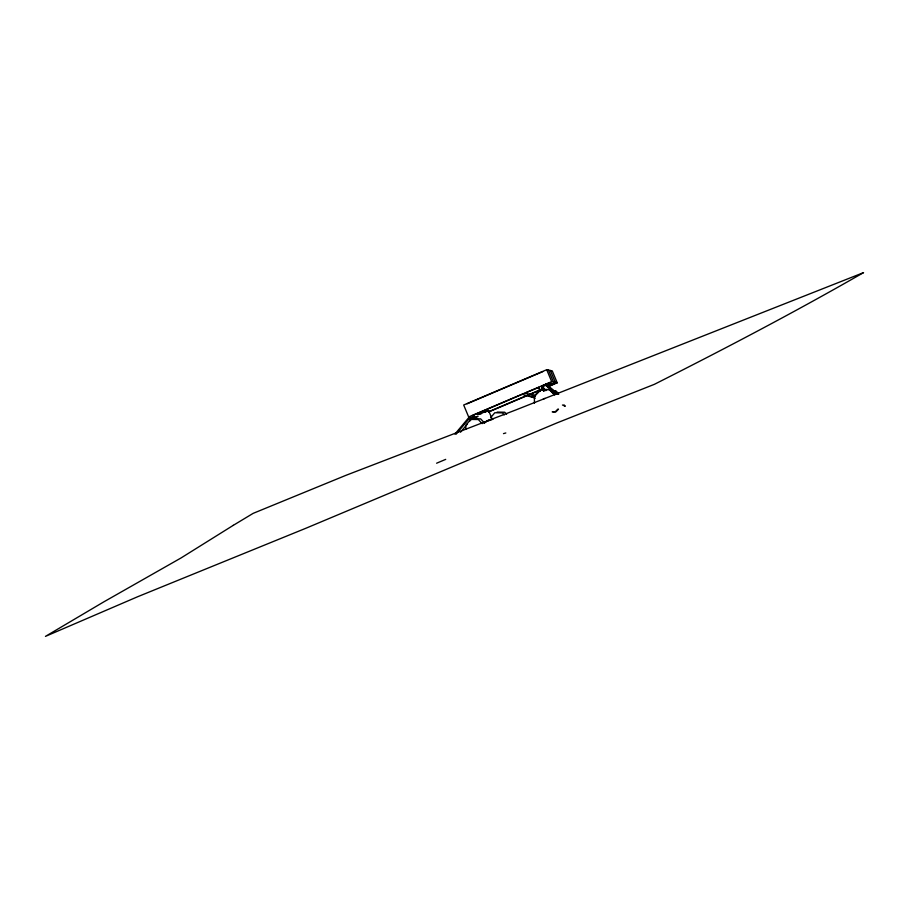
<?xml version="1.0" encoding="UTF-8"?>
<svg xmlns="http://www.w3.org/2000/svg" width="909" height="909" viewBox="0 0 909 909"><rect width="100%" height="100%" fill="white"/><g stroke="black" fill="none" stroke-linecap="round" stroke-linejoin="round"><path stroke-width="1.36" d="M454.943 434.059L468.624 417.776L469.033 418.776L456.045 434.241M460.488 432.218L467.419 423.969M470.01 420.878L472.612 417.776L476.771 416.776M490.587 417.742L494.791 412.743L502.37 412.868L504.268 414.924M534.992 395.847L541.06 389.677L549.672 389.609L554.91 394.836M557.899 409.084L555.308 411.732L552.842 411.754M558.501 409.22L555.899 411.857L552.206 411.891M484.031 423.287L488.269 420.208L493.417 418.822M485.02 412.197L488.576 410.493L492.292 419.447L483.599 422.503M445.705 459.375L436.604 463.215M548.15 386.689L557.228 382.825L552.263 370.895L546.718 369.713L463.681 405.005L468.646 416.936L474.203 418.117L478.089 416.458M467.044 403.823L542.843 371.611M468.646 416.936L551.683 381.644L557.228 382.825M540.253 391.063L538.73 387.404L525.186 393.029L535.424 396.063M543.537 390.984L541.503 386.098L549.116 382.996L553.876 384.007L547.332 386.779M545.854 390.677L541.707 387.086L550.604 383.314M547.298 385.848L552.388 383.689M488.531 411.777L543.412 388.45M488.474 412.05L544.264 388.348M543.332 398.971L545.014 398.381M481.622 413.595L477.509 414.686L488.576 410.493M472.612 417.776L469.033 418.776L474.589 416.311L472.01 415.754L522.221 394.29L535.299 398.153M503.484 433.627L505.824 432.968M552.763 390.813L555.819 390.915L558.444 393.529M497.132 412.095L504.722 412.22L506.608 414.265M473.1 418.765L480.679 418.879L484.474 422.992M541.707 387.086L543.491 387.473M538.73 387.404L540.06 391.018M543.684 388.461L544.502 390.859M530.345 394.131L535.469 395.654M528.47 395.733L533.822 397.301M545.889 383.814L557.353 393.722M545.764 384.018L557.706 394.336M546.15 385.2L556.626 394.245M545.9 385.302L555.922 393.949M541.491 386.598L545.639 390.177M562.444 404.994L565.284 406.289L564.023 404.88M555.229 390.79L558.717 394.279M554.32 394.699L549.081 389.484L540.469 389.541L534.401 395.722L534.424 403.153M482.122 423.651L478.327 419.538L470.748 419.413L465.715 425.401L465.908 429.093M550.399 370.497L555.365 382.428M548.525 370.099L553.49 382.03M546.718 369.713L551.683 381.644M541.696 386.143L543.73 391.029M233.295 525.334L180.948 558.012L103.694 601.94L45.45 636.38L137.464 596.815L305.697 528.334L556.933 422.924L654.355 384.337C724.916 348.704 795.011 312.014 863.55 272.62L515.426 410.107L345.852 475.362L253.179 513.346L233.295 525.334"/></g></svg>
